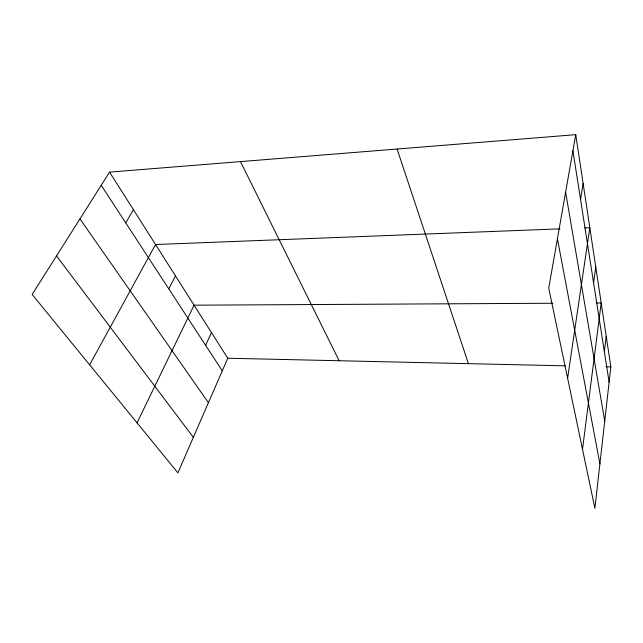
<?xml version="1.0" encoding="UTF-8"?>
<svg xmlns="http://www.w3.org/2000/svg" width="643" height="643" viewBox="0 0 643 643"><rect width="100%" height="100%" fill="white"/><g stroke="black" fill="none" stroke-linecap="round" stroke-linejoin="round"><path stroke-width="0.96" d="M575.75 134.676L610.85 366.872L594.888 508.324L548.728 288.112L575.75 134.676L109.559 172.123L32.15 294.446L177.902 472.854L227.759 358.231L109.559 172.123M604.356 351.673L606.212 336.185M582.51 449.288L601.189 302.982L596.262 303.014M593.577 282.783L595.748 266.949M567.616 378.229L589.816 227.702L584.849 227.895M580.549 199.475L583.121 183.424M205.623 345.315L211.459 332.576M137.047 422.837L194.073 305.192L552.859 303.247M168.804 288.884L175.475 275.911M89.642 364.822L155.542 244.517L560.013 228.852M125.723 222.856L133.439 209.714M227.759 358.231L565.277 365.843M605.899 366.759L610.85 366.872M56.52 255.93L193.35 437.328M79.949 218.909L208.412 402.695M101.224 185.305L222.269 370.834M240.474 161.602L339.142 360.739M397.101 149.023L468.425 363.657M557.425 238.73L599.903 463.892M565.623 192.201L604.733 421.093M572.921 150.735L609.122 382.159"/></g></svg>
